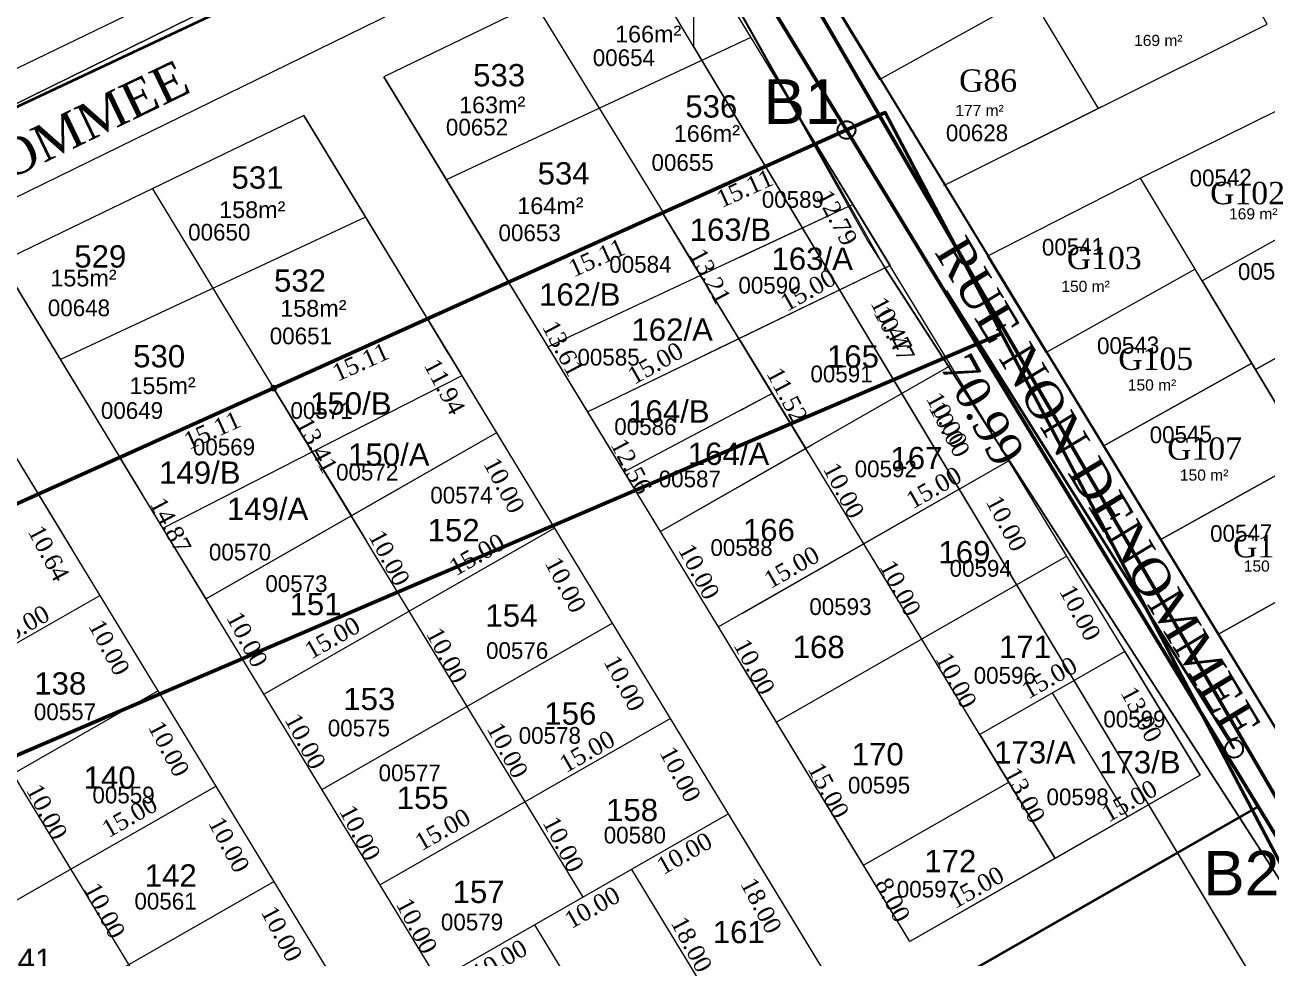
# Model space of a CAD drawing. Header units: metres. Extents: x 245225 to 248406, y 1633796 to 1637634.
# Drawn here: x 245819.6 to 245931, y 1636856.4 to 1636940.1 of the extents above; entities that cross this region are included whole.
import ezdxf
from ezdxf.enums import TextEntityAlignment as Align

# ---------------------------------------------------------------- set-up
doc = ezdxf.new("R2010")
doc.units = ezdxf.units.M
doc.header["$MEASUREMENT"] = 0
doc.linetypes.add('DGN Style 3', pattern=[2.327058, 1.662184, -0.664874])
doc.linetypes.add('DGN Style 6', pattern=[0.997639, 0.000525, -0.209808, 0.367165, -0.209808, 0.000525, -0.209808])
for name, color, linetype in [('A_revoir_niveau_0', 7, 'Continuous'), ('historique_numero_parcelle', 7, 'Continuous'), ('limites_sections', 7, 'Continuous')]:
    doc.layers.add(name, color=color, linetype=linetype)
for name, color, linetype, lineweight in [('LIMITES TITRES FONCIERS', 7, 'Continuous', 0), ('SUP COLLEC1', 90, 'Continuous', 0), ('Toponymie', 7, 'Continuous', 30)]:
    doc.layers.add(name, color=color, linetype=linetype, lineweight=lineweight)
doc.layers.add('LIMITES_PARCELLES', color=7, linetype='Continuous', lineweight=0, true_color=0xffffff)
doc.styles.get("Standard").update_dxf_attribs({"font": 'txt.shx'})
doc.styles.add('Style-FANCY', font='FANCY.shx')

# ---------------------------------------------------------------- blocks, each defined once
blk = doc.blocks.new('*U571')
at = {"layer": 'LIMITES TITRES FONCIERS', "color": 5, "linetype": 'Continuous', "lineweight": 53, "flags": 128}
blk.add_lwpolyline([(-220.886155, -16.798387), (-150.631459, -149.738903), (220.886211, 74.538191), (179.075952, 149.738863), (-2.488738, 67.013773)], dxfattribs=at)

msp = doc.modelspace()

# ---------------------------------------------------------------- linework, layer by layer
at = {"layer": 'A_revoir_niveau_0', "color": 5, "linetype": 'Continuous', "lineweight": 40, "flags": 128}
msp.add_lwpolyline([(245904.959091, 1636911.461804), (245930.174433, 1636870.015722), (245558.774122, 1636657.389392), (245538.087021, 1636715.325371), (245520.969777, 1636762.92637), (245579.818956, 1636789.440258), (245596.181416, 1636760.857858), (245630.890655, 1636780.716536), (245645.799611, 1636754.679451), (245738.660151, 1636806.92273), (245723.770592, 1636833.859662), (245904.959091, 1636911.461804)], close=True, dxfattribs=at)
at = {"layer": 'LIMITES TITRES FONCIERS', "linetype": 'Continuous', "lineweight": 0}
msp.add_line((245579.818956, 1636789.440258), (245893.276018, 1636930.66509), dxfattribs=at)
at = {"layer": 'LIMITES TITRES FONCIERS', "color": 7, "linetype": 'Continuous', "lineweight": 0}
for p, q in [((245873.933356, 1636921.950144, -0.201803), (245890.538046, 1636929.43121, -0.204998)), ((245883.636511, 1636926.321797, -0.20367), (245890.538046, 1636929.43121, -0.204998)), ((245862.995185, 1636917.022068, -0.199699), (245878.704785, 1636924.099861, -0.202721)), ((245840.43599, 1636906.858263, -0.195358), (245855.691458, 1636913.731452, -0.198294)), ((245828.130224, 1636901.314031, -0.192991), (245843.759948, 1636908.355837, -0.195998))]:
    msp.add_line(p, q, dxfattribs=at)
at = {"layer": 'LIMITES TITRES FONCIERS', "color": 5, "linetype": 'DGN Style 3', "lineweight": 13}
msp.add_line((245906.809281, 1636912.254148), (245870.718623, 1636896.796697), dxfattribs=at)
at = {"layer": 'LIMITES TITRES FONCIERS', "color": 7, "linetype": 'DGN Style 3', "lineweight": 13}
for p, q in [((245889.380113, 1636904.789188, -0.141397), (245873.920826, 1636898.168055, -0.139327)), ((245889.380113, 1636904.789188, -0.141397), (245883.783995, 1636902.3924, -0.140648)), ((245870.71871, 1636896.796605, -0.138898), (245868.163021, 1636895.702016, -0.138555))]:
    msp.add_line(p, q, dxfattribs=at)
at = {"layer": 'LIMITES TITRES FONCIERS', "color": 5, "linetype": 'Continuous', "lineweight": 53, "flags": 128}
for points in [[(245938.212544, 1636985.567514), (245881.153937, 1636957.963089), (245894.101326, 1636935.617321), (245956.170997, 1636828.911222), (246026.166551, 1636866.432662), (246050.251043, 1636842.754736), (246059.497768, 1636848.997098), (246082.853897, 1636864.817709), (246150.924158, 1637003.208159), (246235.110742, 1637058.788011), (246341.240412, 1637009.133349), (246284.700277, 1637138.562999), (245938.212544, 1636985.567514)], [(245896.747107, 1636932.228954), (245907.170733, 1636912.409039), (245723.770592, 1636833.859662), (245738.660151, 1636806.92273), (245645.799611, 1636754.679451), (245630.890655, 1636780.716536), (245596.181416, 1636760.857858), (245579.818956, 1636789.440258), (245896.747107, 1636932.228954)]]:
    msp.add_lwpolyline(points, close=True, dxfattribs=at)
msp.add_lwpolyline([(245945.681217, 1636988.865389), (245876.462552, 1636958.301123), (246016.012136, 1636728.925596), (246094.509622, 1636888.514416), (246094.509451, 1636888.514697)], dxfattribs=at)
at = {"layer": 'LIMITES TITRES FONCIERS', "color": 5, "linetype": 'Continuous', "lineweight": 53}
msp.add_3dface([(245896.212425, 1636931.988058), (245903.110465, 1636920.129401), (245896.747107, 1636932.228954)], dxfattribs=at)
at = {"layer": 'limites_parcelles', "color": 7, "linetype": 'Continuous', "lineweight": 0}
for p, q in [((245892.693774, 1636971.868337), (245804.14542, 1636929.05779)), ((245895.205595, 1636968.585828), (245511.81909, 1636788.553504)), ((245924.987356, 1636872.807504, -0.022062), (245890.538046, 1636929.43121, -0.204998)), ((245898.069066, 1636917.052609, -0.165006), (245890.538046, 1636929.43121, -0.204998)), ((245893.394998, 1636924.735285, -0.229371), (245890.538046, 1636929.43121, -0.204998)), ((245911.973784, 1636865.357256, -0.015388), (245876.766616, 1636923.226639, -0.202348)), ((245884.256844, 1636910.915087, -0.162573), (245876.766616, 1636923.226639, -0.202348)), ((245884.615833, 1636910.325023, -0.160667), (245876.766616, 1636923.226639, -0.202348)), ((245879.652576, 1636918.483034, -0.226969), (245876.766616, 1636923.226639, -0.202348)), ((245898.960211, 1636857.907008, -0.008714), (245862.995185, 1636917.022068, -0.199699)), ((245870.59689, 1636904.527285, -0.159331), (245862.995185, 1636917.022068, -0.199699)), ((245865.910153, 1636912.230782, -0.224566), (245862.995185, 1636917.022068, -0.199699)), ((245892.058416, 1636853.955743, -0.005174), (245855.691458, 1636913.731452, -0.198294)), ((245862.807778, 1636902.034486, -0.160504), (245855.691458, 1636913.731452, -0.198294)), ((245858.621811, 1636908.914878, -0.223293), (245855.691458, 1636913.731452, -0.198294)), ((245889.903617, 1636901.633589, -0.132587), (245882.493368, 1636913.81368, -0.171938)), ((245911.973784, 1636865.357256, -0.015388), (245883.726091, 1636911.787477, -0.165391)), ((245884.256844, 1636910.915087, -0.162573), (245883.726091, 1636911.787477, -0.165391)), ((245884.615833, 1636910.325023, -0.160667), (245883.726091, 1636911.787477, -0.165391)), ((245889.903617, 1636901.633589, -0.132587), (245883.726091, 1636911.787477, -0.165391)), ((245869.677265, 1636861.883573, -0.048194), (245841.910841, 1636907.522741, -0.195642)), ((245850.288513, 1636893.752513, -0.151154), (245841.910841, 1636907.522741, -0.195642)), ((245849.956664, 1636894.297968, -0.152916), (245841.910841, 1636907.522741, -0.195642)), ((245844.870221, 1636902.658456, -0.220889), (245841.910841, 1636907.522741, -0.195642)), ((245877.199204, 1636893.67518, -0.124271), (245869.481196, 1636906.36113, -0.165256)), ((245866.013907, 1636839.045307, 0.008183), (245828.130224, 1636901.314031, -0.192991)), ((245836.901605, 1636886.89667, -0.146412), (245828.130224, 1636901.314031, -0.192991)), ((245831.118631, 1636896.402034, -0.218485), (245828.130224, 1636901.314031, -0.192991)), ((245859.112112, 1636835.094042, 0.011723), (245820.826496, 1636898.023414, -0.191586)), ((245823.830288, 1636893.08613, -0.217211), (245820.826496, 1636898.023414, -0.191586)), ((245839.330655, 1636838.748803, -0.017492), (245807.045879, 1636891.814704, -0.188934)), ((245924.987356, 1636872.807504, -0.022062), (245917.361828, 1636885.341447, -0.062556)), ((245898.960211, 1636857.907008, -0.008714), (245883.905662, 1636882.651897, -0.088658)), ((245911.973784, 1636865.357256, -0.015388), (245904.18427, 1636878.160738, -0.056752)), ((245911.973784, 1636865.357256, -0.015388), (245904.370536, 1636877.854575, -0.055763)), ((245898.960211, 1636857.907008, -0.008714), (245891.258002, 1636870.566989, -0.049615)), ((245892.058416, 1636853.955743, -0.005174), (245884.000898, 1636867.199739, -0.047962)), ((245883.376913, 1636848.985598, -0.000722), (245874.018017, 1636864.368646, -0.05042)), ((245874.69541, 1636844.015452, 0.003731), (245865.336514, 1636859.3985, -0.045968))]:
    msp.add_line(p, q, dxfattribs=at)
at = {"layer": 'limites_parcelles', "linetype": 'Continuous', "lineweight": 0}
for p, q in [((245939.986951, 1636863.506273), (245884.251874, 1636955.117155)), ((245899.63015, 1636929.840122), (245893.84764, 1636939.344745)), ((245903.802591, 1636922.981946), (245909.051807, 1636914.353891)), ((245904.436142, 1636921.940587), (245910.404524, 1636912.130451)), ((245909.051807, 1636914.353891), (245914.158671, 1636905.959816)), ((245914.158671, 1636905.959816), (245919.285306, 1636897.533246)), ((245919.285306, 1636897.533246), (245924.431683, 1636889.074226)), ((245924.431683, 1636889.074226), (245929.598475, 1636880.58165)), ((245939.986951, 1636863.506273), (245928.107399, 1636883.032509)), ((245929.598475, 1636880.58165), (245934.785604, 1636872.055647))]:
    msp.add_line(p, q, dxfattribs=at)
at = {"layer": 'limites_parcelles', "color": 4, "linetype": 'Continuous', "lineweight": 0}
for p, q in [((245902.015438, 1636925.691102), (245916.143463, 1636932.752174)), ((245916.143463, 1636932.752174), (245902.07877, 1636925.722755)), ((245911.177797, 1636910.723682), (245905.928581, 1636919.351737))]:
    msp.add_line(p, q, dxfattribs=at)
at = {"layer": 'limites_parcelles', "color": 7, "linetype": 'Continuous', "lineweight": 13}
for p, q in [((245879.18626, 1636919.249509, -0.22299), (245876.766616, 1636923.226639, -0.202348)), ((245864.915178, 1636913.866207, -0.216078), (245862.995185, 1636917.022068, -0.199699)), ((245822.91481, 1636894.590886, -0.209401), (245810.278337, 1636915.361254, -0.101599)), ((245857.566754, 1636910.649059, -0.214292), (245855.691458, 1636913.731452, -0.198294)), ((245843.870333, 1636904.301955, -0.212359), (245841.910841, 1636907.522741, -0.195642)), ((245830.173913, 1636897.954851, -0.210426), (245828.130224, 1636901.314031, -0.192991))]:
    msp.add_line(p, q, dxfattribs=at)
at = {"layer": 'limites_parcelles', "color": 7, "lineweight": 0}
for p, q in [((245897.186551, 1636918.503184, -0.169692), (245870.070089, 1636905.393177, -0.162129)), ((245897.186551, 1636918.503184, -0.169692), (245880.748339, 1636910.555795, -0.165107)), ((245897.186551, 1636918.503184, -0.169692), (245883.724813, 1636911.994832, -0.165938)), ((245886.87034, 1636913.515601, -0.166815), (245870.070089, 1636905.393177, -0.162129)), ((245886.87034, 1636913.515601, -0.166815), (245883.724813, 1636911.994832, -0.165938)), ((245885.478027, 1636912.842459, -0.166427), (245870.070089, 1636905.393177, -0.162129)), ((245885.478027, 1636912.842459, -0.166427), (245883.724813, 1636911.994832, -0.165938))]:
    msp.add_line(p, q, dxfattribs=at)
at = {"layer": 'limites_parcelles', "color": 1, "linetype": 'Continuous', "lineweight": 40, "flags": 128}
msp.add_lwpolyline([(246242.36, 1637357.731), (246325.071, 1637170.444), (245511.13, 1636788.23), (245429.275, 1637028.013), (246242.360078, 1637357.730823)], close=True, dxfattribs=at)
at = {"layer": 'limites_parcelles', "color": 7, "linetype": 'Continuous', "lineweight": 30, "flags": 128}
msp.add_lwpolyline([(245883.535239, 1636956.295079), (246036.629438, 1637028.999333), (246043.938381, 1637032.251926), (246161.205481, 1637084.042071), (246176.661065, 1637048.487577), (246059.843226, 1636996.507822), (246101.538014, 1636902.80413), (246095.569169, 1636896.539839), (246074.958397, 1636878.816747), (246050.084, 1636846.994), (246024.29806, 1636876.145689), (245954.590311, 1636837.300513), (245939.986951, 1636863.506273), (245883.535239, 1636956.295079)], close=True, dxfattribs=at)
at = {"layer": 'limites_parcelles', "color": 4, "linetype": 'Continuous', "lineweight": 0, "flags": 128}
for points in [[(245909.757072, 1636942.732158), (245905.942166, 1636949.087961), (245904.777969, 1636951.027565), (245891.20324, 1636943.462944), (245893.580407, 1636939.555633), (245896.232928, 1636935.195725), (245909.757072, 1636942.732158)], [(245929.604537, 1636909.75221), (245925.161062, 1636917.155237), (245924.549033, 1636918.174905), (245911.177797, 1636910.723682), (245916.284662, 1636902.329607), (245929.604537, 1636909.75221)], [(245934.679613, 1636901.296908), (245929.940459, 1636909.19255), (245929.604537, 1636909.75221), (245916.284662, 1636902.329607), (245921.411297, 1636893.903037), (245934.679613, 1636901.296908)], [(245939.774233, 1636892.809045), (245934.811023, 1636901.077973), (245934.679613, 1636901.296908), (245921.411297, 1636893.903037), (245926.557674, 1636885.444017), (245939.774233, 1636892.809045)], [(245944.889062, 1636884.287514), (245944.846145, 1636884.359016), (245939.777528, 1636892.803557), (245939.774233, 1636892.809045), (245926.557674, 1636885.444017), (245931.724465, 1636876.951441), (245944.889062, 1636884.287514)]]:
    msp.add_lwpolyline(points, close=True, dxfattribs=at)
for points in [[(245934.587988, 1636933.744136), (245919.649269, 1636926.338128), (245905.928581, 1636919.351737)], [(245934.613065, 1636933.699136), (245962.912967, 1636882.914902), (245950.024024, 1636875.73244), (245919.649269, 1636926.338128)]]:
    msp.add_lwpolyline(points, dxfattribs=at)
at = {"layer": 'limites_parcelles', "color": 4, "linetype": 'Continuous', "lineweight": 0}
for points in [[(245910.921593, 1636940.792015), (245915.838719, 1636932.599865), (245930.979051, 1636940.16688), (245925.960551, 1636949.172589)], [(245910.921593, 1636940.792015), (245915.838719, 1636932.599865), (245930.979051, 1636940.16688), (245925.960551, 1636949.172589)], [(245910.921593, 1636940.792015), (245915.838719, 1636932.599865), (245930.979051, 1636940.16688), (245925.960551, 1636949.172589)], [(245910.921593, 1636940.792015), (245915.838719, 1636932.599865), (245930.979051, 1636940.16688), (245925.960551, 1636949.172589)], [(245943.926406, 1636916.986326), (245939.408069, 1636925.094491), (245925.161062, 1636917.155237), (245929.940459, 1636909.19255)], [(245943.926406, 1636916.986326), (245939.408069, 1636925.094491), (245925.161062, 1636917.155237), (245929.940459, 1636909.19255)], [(245948.530931, 1636908.723496), (245943.926406, 1636916.986326), (245929.940459, 1636909.19255), (245934.811023, 1636901.077973)], [(245948.530931, 1636908.723496), (245943.926406, 1636916.986326), (245929.940459, 1636909.19255), (245934.811023, 1636901.077973)]]:
    msp.add_3dface(points, dxfattribs=at)
at = {"layer": 'limites_sections', "lineweight": 13, "flags": 128}
msp.add_lwpolyline([(246030.023, 1636685.769), (245957.845, 1636823.563), (245896.711, 1636918.316), (245873.298, 1636959.841), (245897.722, 1636971.857), (245806.576, 1637211.153), (245953.867, 1637267.134), (246051.979, 1637305.254), (246249.188409, 1637387.839947), (246328.763496, 1637172.004743), (246354.383, 1637183.669), (246454.308, 1636960.02), (246454.308, 1636960.02), (246507.829, 1636952.358), (246491.152, 1636841.051), (246406.082, 1636907.201), (246329.51, 1636911.002), (246256.395, 1636887.255), (246213.901, 1636838.511), (246204.527, 1636787.268), (246222.025, 1636721.652), (246223.275, 1636626.665)], dxfattribs=at)
for points in [[(245897.722, 1636971.857), (245799.571, 1636923.569), (245677.175, 1636862.609), (245560.123, 1636802.218), (245496.981, 1636773.187), (245385.738, 1637053.755), (245806.576, 1637211.153), (245897.722, 1636971.857)], [(245719.42, 1636353.986), (245698.595, 1636337.993), (245511.761, 1636735.908), (245496.981, 1636773.187), (245560.123, 1636802.218), (245677.175, 1636862.609), (245799.571, 1636923.569), (245873.298, 1636959.841), (245895.178, 1636920.691), (245957.845, 1636823.563), (246030.023, 1636685.769), (246046.154, 1636659.835), (246025.889, 1636623.421), (245978.663, 1636538.563), (245960.384, 1636515.714), (245916.796, 1636464.041), (245868.99, 1636432.405), (245787.087, 1636391.629), (245738.227, 1636368.429), (245719.42, 1636353.986)], [(246020.112622, 1636704.688762), (246019.913522, 1636704.34218), (245870.316301, 1636953.568118), (245875.510895, 1636955.881456), (245895.178, 1636920.691), (245957.845, 1636823.563), (246020.112622, 1636704.688762)], [(245979.036407, 1636772.442624), (245879.571502, 1636938.14914), (245879.547234, 1636948.659213), (245895.178, 1636920.691), (245957.845, 1636823.563), (245984.615662, 1636772.455507), (245979.036407, 1636772.442624)]]:
    msp.add_lwpolyline(points, close=True, dxfattribs=at)
at = {"layer": 'SUP COLLEC1', "color": 7, "linetype": 'Continuous', "lineweight": 0}
for p, q in [((245883.535221, 1636956.294988), (245516.13889, 1636776.45554)), ((245893.276, 1636930.665), (245930.174, 1636870.01)), ((245890.538046, 1636929.43121, -0.204998), (245897.186551, 1636918.503184, -0.169692)), ((245890.538046, 1636929.43121, -0.204998), (245893.394998, 1636924.735285, -0.229371)), ((245876.766616, 1636923.226639, -0.202348), (245883.62832, 1636911.948181, -0.165911)), ((245876.766616, 1636923.226639, -0.202348), (245879.652576, 1636918.483034, -0.226969)), ((245893.849882, 1636923.987605, -0.187411), (245880.181996, 1636917.612841, -0.184212)), ((245893.849882, 1636923.987605, -0.187411), (245883.680131, 1636919.244388, -0.185031)), ((245897.186551, 1636918.503184, -0.169692), (245883.62832, 1636911.948181, -0.165911)), ((245897.186551, 1636918.503184, -0.169692), (245883.724813, 1636911.994832, -0.165938)), ((245880.181996, 1636917.612841, -0.184212), (245866.519331, 1636911.229494, -0.180985)), ((245870.070089, 1636905.393177, -0.162129), (245862.995185, 1636917.022068, -0.199699)), ((245865.910153, 1636912.230782, -0.224566), (245862.995185, 1636917.022068, -0.199699)), ((245855.691458, 1636913.731452, -0.198294), (245861.901972, 1636903.523342, -0.165314)), ((245855.691458, 1636913.731452, -0.198294), (245858.621811, 1636908.914878, -0.223293)), ((245883.62832, 1636911.948181, -0.165911), (245870.070089, 1636905.393177, -0.162129)), ((245883.62832, 1636911.948181, -0.165911), (245889.61642, 1636902.105648, -0.134112)), ((245883.726091, 1636911.787477, -0.165391), (245889.61642, 1636902.105648, -0.134112)), ((245902.629993, 1636909.555896, -0.140786), (245876.602848, 1636894.655401, -0.127438)), ((245902.629993, 1636909.555896, -0.140786), (245883.806264, 1636898.779344, -0.131132)), ((245858.797939, 1636908.625386, -0.181797), (245845.396129, 1636901.794036, -0.177134)), ((245841.910841, 1636907.522741, -0.195642), (245848.879718, 1636896.068124, -0.158635)), ((245841.910841, 1636907.522741, -0.195642), (245844.870221, 1636902.658456, -0.220889)), ((245886.621574, 1636907.028224, -0.150016), (245873.337633, 1636900.022375, -0.144777)), ((245886.621574, 1636907.028224, -0.150016), (245883.764709, 1636905.521535, -0.148889)), ((245876.602848, 1636894.655401, -0.127438), (245870.070089, 1636905.393177, -0.162129)), ((245861.901972, 1636903.523342, -0.165314), (245835.857464, 1636888.612906, -0.151957)), ((245861.901972, 1636903.523342, -0.165314), (245846.951743, 1636894.964362, -0.157647)), ((245861.901972, 1636903.523342, -0.165314), (245848.879718, 1636896.068124, -0.158635)), ((245845.396129, 1636901.794036, -0.177134), (245831.994319, 1636894.962687, -0.172471)), ((245890.214675, 1636902.448148, -0.134419), (245876.602848, 1636894.655401, -0.127438)), ((245889.61642, 1636902.105648, -0.134112), (245876.602848, 1636894.655401, -0.127438)), ((245890.214675, 1636902.448148, -0.134419), (245883.806264, 1636898.779344, -0.131132)), ((245889.61642, 1636902.105648, -0.134112), (245883.806264, 1636898.779344, -0.131132)), ((245835.857464, 1636888.612906, -0.151957), (245828.130224, 1636901.314031, -0.192991)), ((245831.118631, 1636896.402034, -0.218485), (245828.130224, 1636901.314031, -0.192991)), ((245907.82938, 1636901.009758, -0.113176), (245881.802234, 1636886.109263, -0.099828)), ((245907.82938, 1636901.009758, -0.113176), (245883.877032, 1636887.297081, -0.100892)), ((245852.374785, 1636898.069044, -0.160428), (245835.857464, 1636888.612906, -0.151957)), ((245848.879718, 1636896.068124, -0.158635), (245835.857464, 1636888.612906, -0.151957)), ((245867.101359, 1636894.977204, -0.137704), (245841.05685, 1636880.066769, -0.124347)), ((245913.028767, 1636892.46362, -0.085565), (245887.001621, 1636877.563125, -0.072217)), ((245826.355975, 1636888.93471, -0.162222), (245800.311467, 1636874.024274, -0.148866)), ((245872.300746, 1636886.431066, -0.110093), (245846.256237, 1636871.520631, -0.096736)), ((245918.228154, 1636883.917483, -0.057955), (245905.214581, 1636876.467235, -0.051281)), ((245918.228154, 1636883.917483, -0.057955), (245924.987356, 1636872.807504, -0.022062)), ((245831.555362, 1636880.388572, -0.134612), (245805.510853, 1636865.478136, -0.121255)), ((245911.717026, 1636880.189874, -0.054616), (245918.476229, 1636869.079895, -0.018722)), ((245877.500133, 1636877.884929, -0.082483), (245851.455624, 1636862.974493, -0.069126)), ((245905.214581, 1636876.467235, -0.051281), (245911.973784, 1636865.357256, -0.015388)), ((245924.987356, 1636872.807504, -0.022062), (245898.960211, 1636857.907008, -0.008714)), ((245924.987356, 1636872.807504, -0.022062), (245909.78149, 1636864.102172, -0.014263)), ((245924.987356, 1636872.807504, -0.022062), (245911.973784, 1636865.357256, -0.015388)), ((245836.754749, 1636871.842434, -0.107002), (245810.71024, 1636856.931999, -0.093645)), ((245894.800701, 1636864.743918, -0.030802), (245907.814274, 1636872.194166, -0.037476)), ((245930.174, 1636870.01), (245558.774, 1636657.389)), ((245882.69952, 1636869.338791, -0.054873), (245856.655011, 1636854.428355, -0.041516)), ((245898.960211, 1636857.907008, -0.008714), (245892.201008, 1636869.016987, -0.044607)), ((245912.965368, 1636865.924936, -0.015896), (245898.960211, 1636857.907008, -0.008714)), ((245911.973784, 1636865.357256, -0.015388), (245898.960211, 1636857.907008, -0.008714)), ((245841.954136, 1636863.296297, -0.079391), (245815.909627, 1636848.385861, -0.066035))]:
    msp.add_line(p, q, dxfattribs=at)
at = {"layer": 'SUP COLLEC1', "color": 7, "linetype": 'Continuous', "lineweight": 13}
for p, q in [((245865.352437, 1636941.98794, -0.104974), (245876.830917, 1636923.255609, -0.202361)), ((245857.394695, 1636926.227503, -0.151921), (245884.724358, 1636938.987076, -0.155401)), ((245883.567138, 1636938.446797, -0.155254), (245884.724358, 1636938.987076, -0.155401)), ((245864.915178, 1636913.866207, -0.216078), (245851.794205, 1636935.432939, -0.104143)), ((245844.603548, 1636931.95647, -0.103702), (245857.566754, 1636910.649059, -0.214292)), ((245831.036271, 1636925.397096, -0.102871), (245841.910841, 1636907.522741, -0.195642)), ((245876.766616, 1636923.226639, -0.202348), (245879.18626, 1636919.249509, -0.22299)), ((245850.147503, 1636922.843961, -0.150998), (245822.799609, 1636910.075876, -0.147515)), ((245830.173913, 1636897.954851, -0.210426), (245817.468994, 1636918.837722, -0.10204)), ((245817.468994, 1636918.837722, -0.10204), (245828.130224, 1636901.314031, -0.192991)), ((245841.910841, 1636907.522741, -0.195642), (245843.870333, 1636904.301955, -0.212359)), ((245793.265262, 1636885.605994, -0.186283), (245820.826496, 1636898.023414, -0.191586))]:
    msp.add_line(p, q, dxfattribs=at)
at = {"layer": 'SUP COLLEC1', "color": 1, "linetype": 'Continuous', "lineweight": 40}
for p, q in [((245904.959073, 1636911.461713), (245893.276, 1636930.665)), ((245922.893195, 1636883.345224, -26.110332), (245902.204198, 1636916.247106, -25.579111)), ((245928.026455, 1636875.181761, -26.242137), (245922.893195, 1636883.345224, -26.110332))]:
    msp.add_line(p, q, dxfattribs=at)
at = {"layer": 'SUP COLLEC1', "color": 7, "linetype": 'Continuous', "lineweight": 40}
for p, q in [((245876.766616, 1636923.226639, -0.202348), (245890.538046, 1636929.43121, -0.204998)), ((245883.636511, 1636926.321797, -0.20367), (245890.538046, 1636929.43121, -0.204998)), ((245862.995185, 1636917.022068, -0.199699), (245876.766616, 1636923.226639, -0.202348)), ((245841.910841, 1636907.522741, -0.195642), (245855.691458, 1636913.731452, -0.198294)), ((245828.130224, 1636901.314031, -0.192991), (245841.910841, 1636907.522741, -0.195642))]:
    msp.add_line(p, q, dxfattribs=at)
at = {"layer": 'SUP COLLEC1', "color": 1, "linetype": 'Continuous', "lineweight": 30}
msp.add_line((245930.174415, 1636870.015632), (245558.774104, 1636657.389302), dxfattribs=at)
at = {"layer": 'SUP COLLEC1', "color": 7, "linetype": 'Continuous', "lineweight": 13, "extrusion": (0.0019863025958916, -0.0039816898722815, 0.9999901003248775), "elevation": -6029.53732, "flags": 128}
msp.add_lwpolyline([(245851.309412, 1636924.401023), (245862.51056, 1636905.990006), (245890.053377, 1636918.399247), (245878.425826, 1636937.511129), (245851.309412, 1636924.401023), (245851.309412, 1636924.401023)], close=True, dxfattribs=at)
at = {"layer": 'SUP COLLEC1', "color": 7, "linetype": 'Continuous', "lineweight": 30}
msp.add_circle((245893.276, 1636930.665), 0.8, dxfattribs=at)
at = {"layer": 'SUP COLLEC1', "linetype": 'Continuous', "lineweight": 0}
msp.add_circle((245893.276018, 1636930.66509), 0.8, dxfattribs=at)
at = {"layer": 'SUP COLLEC1', "color": 3, "linetype": 'Continuous', "lineweight": 13}
msp.add_circle((245893.276018, 1636930.66509), 0.8, dxfattribs=at)
at = {"layer": 'SUP COLLEC1', "color": 7, "linetype": 'Continuous', "lineweight": 0, "extrusion": (-0.0009914206206707, 0.0026275539019331, 0.9999960565150471)}
msp.add_circle((245841.789825, 1636902.513032, 4057.134367), 0.2500000000000026, dxfattribs=at)
at = {"layer": 'SUP COLLEC1', "color": 7, "linetype": 'Continuous', "lineweight": 0, "extrusion": (0.0019863025960168, -0.0039816898709172, 0.9999901003248828)}
msp.add_circle((245841.426249, 1636896.490604, -6029.537318), 0.2500000000000002, dxfattribs=at)
at = {"layer": 'SUP COLLEC1', "color": 7, "linetype": 'Continuous', "lineweight": 13, "extrusion": (0.0019863025960168, -0.0039816898709172, 0.9999901003248828)}
msp.add_circle((245841.426249, 1636896.490604, -6029.537318), 0.2500000000000002, dxfattribs=at)
at = {"layer": 'SUP COLLEC1', "color": 7, "linetype": 'Continuous', "lineweight": 30, "extrusion": (0.066340678993915, 0.0256108565425995, 0.9974682944022735)}
msp.add_circle((1438464.994545, -816866.535818, 58210.632018), 0.8000000000000002, dxfattribs=at)
at = {"layer": 'SUP COLLEC1', "color": 7, "linetype": 'Continuous', "lineweight": 13}
for points in [[(245817.468994, 1636918.837722, -0.10204), (245828.130224, 1636901.314031, -0.192991), (245855.691458, 1636913.731452, -0.198294), (245844.603548, 1636931.95647, -0.103702)], [(245783.143782, 1636902.242505, -0.099936), (245793.265262, 1636885.605994, -0.186283), (245820.826496, 1636898.023414, -0.191586), (245810.278337, 1636915.361254, -0.101599)]]:
    msp.add_3dface(points, dxfattribs=at)
at = {"layer": 'SUP COLLEC1', "linetype": 'Continuous', "lineweight": 40}
msp.add_3dface([(245893.276, 1636930.665), (245930.174, 1636870.01), (245558.774, 1636657.389), (245520.97, 1636762.926)], dxfattribs=at)

# ---------------------------------------------------------------- block references
at = {"layer": 'LIMITES TITRES FONCIERS', "color": 5, "linetype": 'Continuous', "lineweight": 53, "rotation": 358.6901}
msp.add_blockref('*U571', (245724.72674, 1636766.806508), dxfattribs=at)
msp.add_blockref('*U571', (245724.72674, 1636766.806508), dxfattribs=at)

# ---------------------------------------------------------------- texts
at = {"layer": 'historique_numero_parcelle', "color": 3, "extrusion": (-0.0009914206206704, 0.0026275539019333, 0.9999960565150471), "style": 'Style-FANCY'}
for s, p in [('00654', (245873.178889, 1636932.175828, 4043.975579)), ('00652', (245860.012555, 1636925.945197, 4045.00551)), ('00655', (245878.444737, 1636922.775008, 4043.834394)), ('00650', (245836.893017, 1636916.547426, 4035.9426)), ('00653', (245864.728902, 1636916.468283, 4044.905582)), ('00648', (245824.302933, 1636909.785269, 4027.327425)), ('00651', (245844.219956, 1636907.218065, 4046.512795)), ('00649', (245829.080149, 1636900.528728, 4047.686509))]:
    msp.add_text(s, height=1.499994, rotation=7.5e-05, dxfattribs=at).set_placement(p, align=Align.MIDDLE_CENTER)
at = {"layer": 'historique_numero_parcelle', "color": 3, "extrusion": (-0.0009914206206706, 0.002627553901933, 0.9999960565150471), "style": 'Style-FANCY'}
for s, p in [('00589', (245888.344816, 1636919.430045, 4057.134367)), ('00589', (245888.344816, 1636919.430045, 4057.134367)), ('00584', (245874.671906, 1636913.60845, 4057.134367)), ('00590', (245886.250852, 1636911.733742, 4057.134367)), ('00585', (245871.818175, 1636905.286753, 4057.134367)), ('00591', (245892.70938, 1636903.779614, 4057.134367)), ('00591', (245892.70938, 1636903.779614, 4057.134367)), ('00571', (245846.085476, 1636900.507453, 4057.134367)), ('00586', (245875.120729, 1636899.057911, 4057.134367)), ('00569', (245837.335774, 1636897.230704, 4057.134367)), ('00572', (245850.176668, 1636894.973778, 4057.134367)), ('00592', (245896.67337, 1636895.270367, 4057.134367)), ('00592', (245896.67337, 1636895.270367, 4057.134367)), ('00587', (245879.10704, 1636894.367638, 4057.134367)), ('00574', (245858.625067, 1636892.914418, 4057.134367)), ('00588', (245883.740428, 1636888.213722, 4057.134367)), ('00570', (245838.775046, 1636887.810234, 4057.134367)), ('00594', (245905.186709, 1636886.349587, 4057.134367)), ('00594', (245905.186709, 1636886.349587, 4057.134367)), ('00573', (245843.833259, 1636884.980899, 4057.134367)), ('00593', (245892.60738, 1636882.91773, 4057.134367)), ('00593', (245892.60738, 1636882.91773, 4057.134367)), ('00576', (245863.622434, 1636878.980703, 4057.134367)), ('00596', (245907.347189, 1636876.755761, 4057.134367)), ('00596', (245907.347189, 1636876.755761, 4057.134367)), ('00557', (245823.079225, 1636873.485626, 4057.134367)), ('00599', (245918.96864, 1636872.838239, 4057.134367)), ('00599', (245918.96864, 1636872.838239, 4057.134367)), ('00575', (245849.433851, 1636872.036006, 4057.134367)), ('00578', (245866.551094, 1636871.373027, 4057.134367)), ('00577', (245853.988796, 1636868.0102, 4057.134367)), ('00559', (245828.332137, 1636866.026385, 4057.134367)), ('00595', (245896.071758, 1636866.907479, 4057.134367)), ('00595', (245896.071758, 1636866.907479, 4057.134367)), ('00598', (245913.876153, 1636865.857246, 4057.134367)), ('00598', (245913.876153, 1636865.857246, 4057.134367)), ('00580', (245874.175948, 1636862.433262, 4057.134367)), ('00597', (245900.452973, 1636857.580341, 4057.134367)), ('00597', (245900.452973, 1636857.580341, 4057.134367)), ('00561', (245832.098028, 1636856.510115, 4057.134367)), ('00579', (245859.576349, 1636854.638609, 4057.134367))]:
    msp.add_text(s, height=1.499994, rotation=7.5e-05, dxfattribs=at).set_placement(p, align=Align.MIDDLE_CENTER)
at = {"layer": 'limites_parcelles', "color": 7, "linetype": 'Continuous', "lineweight": 0, "char_height": 1, "attachment_point": 5, "line_spacing_factor": 0.6}
for s, insert in [('\\fArial|b0|i0|c00|p39;169 m²', (245921.232156, 1636938.68849)), ('\\fArial|b0|i0|c00|p39;177 m²', (245905.203454, 1636932.416873)), ('\\fArial|b0|i0|c00|p39;169 m²', (245929.7457, 1636923.13916)), ('\\fArial|b0|i0|c00|p39;150 m²', (245914.710193, 1636916.6409)), ('\\fArial|b0|i0|c00|p39;150 m²', (245920.672133, 1636907.795921)), ('\\fArial|b0|i0|c00|p39;150 m²', (245925.340851, 1636899.717846)), ('\\fArial|b0|i0|c00|p39;150 m²', (245931.070139, 1636891.562576))]:
    msp.add_mtext(s, dxfattribs=dict(at, insert=insert))
at = {"layer": 'limites_parcelles', "color": 4, "linetype": 'Continuous', "lineweight": 0, "char_height": 1, "attachment_point": 5, "line_spacing_factor": 0.6}
for s, insert in [('\\fArial|b0|i0|c00|p39;169 m²', (245921.232156, 1636938.68849)), ('\\fArial|b0|i0|c00|p39;177 m²', (245905.203454, 1636932.416873)), ('\\fArial|b0|i0|c00|p39;169 m²', (245929.7457, 1636923.13916)), ('\\fArial|b0|i0|c00|p39;150 m²', (245914.710193, 1636916.6409)), ('\\fArial|b0|i0|c00|p39;150 m²', (245920.672133, 1636907.795921)), ('\\fArial|b0|i0|c00|p39;150 m²', (245925.340851, 1636899.717846)), ('\\fArial|b0|i0|c00|p39;150 m²', (245931.070139, 1636891.562576))]:
    msp.add_mtext(s, dxfattribs=dict(at, insert=insert))
at = {"layer": 'limites_parcelles', "color": 7, "linetype": 'DGN Style 6', "lineweight": 0, "char_height": 3.2768, "attachment_point": 8}
for insert, rotation in [((245811.392702, 1636922.869882), 25.713603760168066), ((245914.418108, 1636897.594016), 301.11355625853844)]:
    msp.add_mtext('\\fTimes New Roman|b0|i0|c00|p23;RUE NON DENOMMEE', dxfattribs=dict(at, insert=insert, rotation=rotation))
at = {"layer": 'limites_parcelles', "color": 7, "lineweight": 0, "extrusion": (0.0019863025960168, -0.0039816898709173, 0.9999901003248828), "char_height": 1.55, "attachment_point": 2, "text_direction": (0.9116019680228268, 0.41107398558034697, -0.0001739999938964283), "line_spacing_factor": 0.871874}
for insert in [(245883.822517, 1636926.143411, -0.20475), (245870.557579, 1636919.923169, -0.203169), (245849.385363, 1636910.576761, -0.198329), (245836.070566, 1636904.462145, -0.196228)]:
    msp.add_mtext('\\fSylfaen|b0|i0|c00|p23;15.11', dxfattribs=dict(at, insert=insert))
at = {"layer": 'limites_parcelles', "color": 7, "lineweight": 0, "extrusion": (-0.0009914206206709, 0.0026275539019326, 0.9999960565150471), "char_height": 1.55, "attachment_point": 2, "text_direction": (0.911601967703766, 0.41107398543647106, -0.0001759999937646723), "line_spacing_factor": 0.864913}
for insert in [(245883.822518, 1636926.14341, -0.203017), (245870.55758, 1636919.923167, -0.199824), (245849.385364, 1636910.57676, -0.196256), (245836.070568, 1636904.462143, -0.193391)]:
    msp.add_mtext('\\fSylfaen|b0|i0|c00|p23;15.11', dxfattribs=dict(at, insert=insert))
at = {"layer": 'limites_parcelles', "color": 7, "lineweight": 0, "extrusion": (-0.0009914206206706, 0.002627553901933, 0.9999960565150471), "char_height": 1.55, "attachment_point": 8, "text_direction": (0.46750184433500186, -0.8839877056568948, 0.0027859990723404717), "line_spacing_factor": 0.864913}
for s, insert in [('\\fSylfaen|b0|i0|c00|p23;12.79', (245891.712572, 1636922.431885, -0.185442)), ('\\fSylfaen|b0|i0|c00|p23;12.79', (245891.712572, 1636922.431885, -0.185442)), ('\\fSylfaen|b0|i0|c00|p23;13.21', (245880.360748, 1636917.182414, -0.182903)), ('\\fSylfaen|b0|i0|c00|p23;13.61', (245867.143847, 1636910.702148, -0.17898)), ('\\fSylfaen|b0|i0|c00|p23;11.94', (245856.53397, 1636907.282488, -0.180513)), ('\\fSylfaen|b0|i0|c00|p23;11.52', (245887.258074, 1636906.51812, -0.148044)), ('\\fSylfaen|b0|i0|c00|p23;11.52', (245887.258074, 1636906.51812, -0.148044)), ('\\fSylfaen|b0|i0|c00|p23;13.41', (245845.101702, 1636902.021878, -0.178025)), ('\\fSylfaen|b0|i0|c00|p23;12.56', (245873.277297, 1636900.150408, -0.145173)), ('\\fSylfaen|b0|i0|c00|p23;10.00', (245861.875694, 1636898.440218, -0.151984)), ('\\fSylfaen|b0|i0|c00|p23;10.00', (245892.320465, 1636897.98064, -0.120592)), ('\\fSylfaen|b0|i0|c00|p23;10.00', (245892.320465, 1636897.98064, -0.120592)), ('\\fSylfaen|b0|i0|c00|p23;14.87', (245831.965244, 1636894.851494, -0.172208)), ('\\fSylfaen|b0|i0|c00|p23;10.64', (245821.030034, 1636892.353726, -0.176486)), ('\\fSylfaen|b0|i0|c00|p23;10.00', (245851.576487, 1636891.927823, -0.145083)), ('\\fSylfaen|b0|i0|c00|p23;10.00', (245879.337592, 1636890.707844, -0.114354)), ('\\fSylfaen|b0|i0|c00|p23;10.00', (245867.384791, 1636889.518229, -0.123079)), ('\\fSylfaen|b0|i0|c00|p23;10.00', (245897.397476, 1636889.220868, -0.092542)), ('\\fSylfaen|b0|i0|c00|p23;10.00', (245897.397476, 1636889.220868, -0.092542)), ('\\fSylfaen|b0|i0|c00|p23;10.00', (245913.510073, 1636887.009702, -0.070758)), ('\\fSylfaen|b0|i0|c00|p23;10.00', (245913.510073, 1636887.009702, -0.070758)), ('\\fSylfaen|b0|i0|c00|p23;10.00', (245838.829912, 1636884.627992, -0.138539)), ('\\fSylfaen|b0|i0|c00|p23;10.00', (245826.459733, 1636883.906443, -0.148908)), ('\\fSylfaen|b0|i0|c00|p23;10.00', (245856.744641, 1636883.191709, -0.117004)), ('\\fSylfaen|b0|i0|c00|p23;10.00', (245884.306581, 1636882.174502, -0.087006)), ('\\fSylfaen|b0|i0|c00|p23;10.00', (245872.654216, 1636880.694247, -0.094669)), ('\\fSylfaen|b0|i0|c00|p23;10.00', (245902.410831, 1636880.961269, -0.065869)), ('\\fSylfaen|b0|i0|c00|p23;10.00', (245902.410831, 1636880.961269, -0.065869)), ('\\fSylfaen|b0|i0|c00|p23;13.00', (245919.012276, 1636877.901627, -0.041371)), ('\\fSylfaen|b0|i0|c00|p23;13.00', (245919.012276, 1636877.901627, -0.041371)), ('\\fSylfaen|b0|i0|c00|p23;10.00', (245831.806798, 1636874.822236, -0.119737)), ('\\fSylfaen|b0|i0|c00|p23;10.00', (245844.041949, 1636875.490195, -0.109362)), ('\\fSylfaen|b0|i0|c00|p23;10.00', (245862.176099, 1636874.692163, -0.089286)), ('\\fSylfaen|b0|i0|c00|p23;10.00', (245877.663713, 1636872.529275, -0.068248)), ('\\fSylfaen|b0|i0|c00|p23;15.00', (245890.95555, 1636871.088021, -0.051284)), ('\\fSylfaen|b0|i0|c00|p23;15.00', (245890.95555, 1636871.088021, -0.051284)), ('\\fSylfaen|b0|i0|c00|p23;13.00', (245908.545283, 1636870.661775, -0.032725)), ('\\fSylfaen|b0|i0|c00|p23;13.00', (245908.545283, 1636870.661775, -0.032725)), ('\\fSylfaen|b0|i0|c00|p23;10.00', (245820.875858, 1636869.169693, -0.115722)), ('\\fSylfaen|b0|i0|c00|p23;10.00', (245848.943425, 1636867.284185, -0.082941)), ('\\fSylfaen|b0|i0|c00|p23;10.00', (245837.200158, 1636866.21889, -0.091784)), ('\\fSylfaen|b0|i0|c00|p23;10.00', (245867.185596, 1636866.256828, -0.062155)), ('\\fSylfaen|b0|i0|c00|p23;10.00', (245826.062468, 1636860.317182, -0.087319)), ('\\fSylfaen|b0|i0|c00|p23;18.00', (245884.924789, 1636860.756777, -0.030117)), ('\\fSylfaen|b0|i0|c00|p23;18.00', (245884.924789, 1636860.756777, -0.030117)), ('\\fSylfaen|b0|i0|c00|p23;8.00', (245896.707169, 1636861.253489, -0.01974)), ('\\fSylfaen|b0|i0|c00|p23;8.00', (245896.707169, 1636861.253489, -0.01974)), ('\\fSylfaen|b0|i0|c00|p23;10.00', (245854.035868, 1636858.945409, -0.055981)), ('\\fSylfaen|b0|i0|c00|p23;10.00', (245841.926099, 1636858.233516, -0.066117)), ('\\fSylfaen|b0|i0|c00|p23;18.00', (245878.678437, 1636857.279331, -0.027172))]:
    msp.add_mtext(s, dxfattribs=dict(at, insert=insert))
at = {"layer": 'limites_parcelles', "color": 7, "lineweight": 0, "extrusion": (-0.0009914206206707, 0.002627553901933, 0.9999960565150471), "char_height": 1.55, "attachment_point": 2, "text_direction": (0.8688707311353793, 0.4950388468144604, -0.00043899986415524457), "line_spacing_factor": 0.864913}
for s, insert in [('\\fSylfaen|b0|i0|c00|p23;15.00', (245889.436833, 1636916.991664, -0.173404)), ('\\fSylfaen|b0|i0|c00|p23;15.00', (245889.436833, 1636916.991664, -0.173404)), ('\\fSylfaen|b0|i0|c00|p23;15.00', (245875.744973, 1636910.442755, -0.169771)), ('\\fSylfaen|b0|i0|c00|p23;15.00', (245900.71486, 1636899.280154, -0.115685)), ('\\fSylfaen|b0|i0|c00|p23;15.00', (245900.71486, 1636899.280154, -0.115685)), ('\\fSylfaen|b0|i0|c00|p23;15.00', (245859.747183, 1636893.27444, -0.140521)), ('\\fSylfaen|b0|i0|c00|p23;15.00', (245887.968284, 1636892.142541, -0.109567)), ('\\fSylfaen|b0|i0|c00|p23;15.00', (245887.968284, 1636892.142541, -0.109567)), ('\\fSylfaen|b0|i0|c00|p23;15.00', (245818.930869, 1636886.855426, -0.16412)), ('\\fSylfaen|b0|i0|c00|p23;15.00', (245846.784564, 1636885.81239, -0.133765)), ('\\fSylfaen|b0|i0|c00|p23;15.00', (245911.074798, 1636882.237127, -0.060632)), ('\\fSylfaen|b0|i0|c00|p23;15.00', (245911.074798, 1636882.237127, -0.060632)), ('\\fSylfaen|b0|i0|c00|p23;15.00', (245869.624398, 1636875.626474, -0.084357)), ('\\fSylfaen|b0|i0|c00|p23;15.00', (245918.254272, 1636871.191437, -0.024491)), ('\\fSylfaen|b0|i0|c00|p23;15.00', (245918.254272, 1636871.191437, -0.024491)), ('\\fSylfaen|b0|i0|c00|p23;15.00', (245828.603133, 1636869.798397, -0.109713)), ('\\fSylfaen|b0|i0|c00|p23;15.00', (245856.675282, 1636868.624042, -0.078796)), ('\\fSylfaen|b0|i0|c00|p23;10.00', (245878.349177, 1636866.486966, -0.051692)), ('\\fSylfaen|b0|i0|c00|p23;15.00', (245904.515658, 1636863.439483, -0.017743)), ('\\fSylfaen|b0|i0|c00|p23;15.00', (245904.515658, 1636863.439483, -0.017743)), ('\\fSylfaen|b0|i0|c00|p23;10.00', (245870.08637, 1636861.633897, -0.047132)), ('\\fSylfaen|b0|i0|c00|p23;10.00', (245861.76869, 1636856.875488, -0.042876))]:
    msp.add_mtext(s, dxfattribs=dict(at, insert=insert))
at = {"layer": 'limites_parcelles', "color": 7, "lineweight": 0, "extrusion": (0.066340678993915, 0.0256108565425995, 0.9974682944022735), "attachment_point": 8}
for s, insert, char_height, text_direction, line_spacing_factor in [('\\fSylfaen|b0|i0|c00|p23;10.47', (245896.59555, 1636912.829749, -28.97943), 1.55, (0.46917105499670336, -0.8830661035138977, -0.008531001000012526), 0.864913), ('\\fSylfaen|b0|i0|c00|p23;10.47', (245896.59555, 1636912.829749, -28.97943), 1.55, (0.46917105499670336, -0.8830661035138977, -0.008531001000012526), 0.864913), ('\\fSylfaen|b0|i0|c00|p23;10.47', (245896.843555, 1636912.023636, -28.975227), 1.55, (0.46713714452805066, -0.8841452735466326, -0.00836800258898509), 0.871874), ('\\fSylfaen|b0|i0|c00|p23;10.47', (245896.843555, 1636912.023636, -28.975227), 1.55, (0.46713714452805066, -0.8841452735466326, -0.00836800258898509), 0.871874), ('\\fSylfaen|b0|i0|c00|p23;70.99', (245904.073852, 1636904.803752, -25.409642), 3.1, (0.48061176144048134, -0.8768825647449785, -0.009449995309340068), 0.864913), ('\\fSylfaen|b0|i0|c00|p23;10.00', (245901.568843, 1636904.28283, -29.090749), 1.55, (0.46917105499670336, -0.8830661035138977, -0.008531001000012526), 0.864913), ('\\fSylfaen|b0|i0|c00|p23;10.00', (245901.568843, 1636904.28283, -29.090749), 1.55, (0.46917105499670336, -0.8830661035138977, -0.008531001000012526), 0.864913), ('\\fSylfaen|b0|i0|c00|p23;10.00', (245901.797157, 1636903.465268, -29.084943), 1.55, (0.46713714452805066, -0.8841452735466326, -0.00836800258898509), 0.871874), ('\\fSylfaen|b0|i0|c00|p23;10.00', (245901.797157, 1636903.465268, -29.084943), 1.55, (0.46713714452805066, -0.8841452735466326, -0.00836800258898509), 0.871874), ('\\fSylfaen|b0|i0|c00|p23;10.00', (245906.923224, 1636895.023227, -29.209116), 1.55, (0.46713714452805066, -0.8841452735466326, -0.00836800258898509), 0.871874), ('\\fSylfaen|b0|i0|c00|p23;10.00', (245906.923224, 1636895.023227, -29.209116), 1.55, (0.46713714452805066, -0.8841452735466326, -0.00836800258898509), 0.871874)]:
    msp.add_mtext(s, dxfattribs=dict(at, insert=insert, char_height=char_height, text_direction=text_direction, line_spacing_factor=line_spacing_factor))
at = {"layer": 'SUP COLLEC1', "color": 7, "linetype": 'Continuous', "lineweight": 13, "extrusion": (0.0019863025960168, -0.0039816898709172, 0.9999901003248828), "attachment_point": 1, "text_direction": (0.9999980278954455, 3.0000000836865037e-06, -0.0019860000554004654), "line_spacing_factor": 0.6}
for s, insert, char_height in [('\\fArial|b0|i0|c00|p39;166m²', (245872.521977, 1636940.017818, -0.127059), 1.5), ('\\fArial|b0|i0|c00|p39;533', (245859.798124, 1636936.578101, -0.115482), 2), ('\\fArial|b0|i0|c00|p39;163m²', (245858.53454, 1636933.666083, -0.124567), 1.5), ('\\fArial|b0|i0|c00|p39;536', (245878.817987, 1636933.778653, -0.164408), 2), ('\\fArial|b0|i0|c00|p39;166m²', (245877.784945, 1636931.100787, -0.173018), 1.5), ('\\fArial|b0|i0|c00|p39;531', (245838.130226, 1636927.404017, -10.951839), 2), ('\\fArial|b0|i0|c00|p39;534', (245865.578866, 1636927.779659, -0.161997), 2), ('\\fArial|b0|i0|c00|p39;158m²', (245837.023727, 1636924.266241, -10.962135), 1.5), ('\\fArial|b0|i0|c00|p39;164m²', (245863.754515, 1636924.626113, -0.17093), 1.5), ('\\fArial|b0|i0|c00|p39;529', (245824.036427, 1636920.330324, -20.489244), 2), ('\\fArial|b0|i0|c00|p39;155m²', (245821.888999, 1636918.137242, -20.493711), 1.5), ('\\fArial|b0|i0|c00|p39;532', (245841.944382, 1636918.160451, -21.688632), 2), ('\\fArial|b0|i0|c00|p39;158m²', (245842.503428, 1636915.424441, -0.165357), 1.5), ('\\fArial|b0|i0|c00|p39;530', (245829.315966, 1636911.382406, -0.155257), 2), ('\\fArial|b0|i0|c00|p39;155m²', (245828.976064, 1636908.487592, -0.166108), 1.5)]:
    msp.add_mtext(s, dxfattribs=dict(at, insert=insert, char_height=char_height))
at = {"layer": 'SUP COLLEC1', "color": 7, "linetype": 'Continuous', "lineweight": 40, "char_height": 4, "attachment_point": 5, "line_spacing_factor": 0.6}
for s, insert in [('\\fArial|b0|i0|c00|p39;B1', (245889.249068, 1636933.214075)), ('\\fArial|b0|i0|c00|p39;B2', (245928.667388, 1636864.028022))]:
    msp.add_mtext(s, dxfattribs=dict(at, insert=insert))
at = {"layer": 'SUP COLLEC1', "linetype": 'Continuous', "lineweight": 0, "insert": (245889.249086, 1636933.214165), "char_height": 4, "attachment_point": 5, "line_spacing_factor": 0.6}
msp.add_mtext('\\fArial|b0|i0|c00|p39;B1', dxfattribs=at)
at = {"layer": 'SUP COLLEC1', "color": 7, "linetype": 'Continuous', "lineweight": 40, "extrusion": (-0.0009914206206706, 0.002627553901933, 0.9999960565150471), "char_height": 2, "attachment_point": 5, "text_direction": (0.9999995089593616, 9.999995089593617e-07, 0.0009909995133787273), "line_spacing_factor": 0.6}
for s, insert in [('\\fArial|b0|i0|c00|p39;163/B', (245882.864002, 1636921.713578, -0.192328)), ('\\fArial|b0|i0|c00|p39;163/A', (245890.199628, 1636919.108917, -0.178211)), ('\\fArial|b0|i0|c00|p39;163/A', (245890.199628, 1636919.108917, -0.178211)), ('\\fArial|b0|i0|c00|p39;162/B', (245869.356634, 1636915.906469, -0.190461)), ('\\fArial|b0|i0|c00|p39;162/A', (245877.642019, 1636912.750823, -0.173955)), ('\\fArial|b0|i0|c00|p39;165', (245893.85439, 1636910.350332, -0.151574)), ('\\fArial|b0|i0|c00|p39;165', (245893.85439, 1636910.350332, -0.151574)), ('\\fArial|b0|i0|c00|p39;150/B', (245848.832662, 1636906.132356, -0.185126)), ('\\fArial|b0|i0|c00|p39;164/B', (245877.344972, 1636905.414286, -0.154972)), ('\\fArial|b0|i0|c00|p39;150/A', (245852.238407, 1636901.543309, -0.169692)), ('\\fArial|b0|i0|c00|p39;164/A', (245882.695676, 1636901.620716, -0.139699)), ('\\fArial|b0|i0|c00|p39;167', (245899.548761, 1636901.242468, -0.121997)), ('\\fArial|b0|i0|c00|p39;167', (245899.548761, 1636901.242468, -0.121997)), ('\\fArial|b0|i0|c00|p39;149/A', (245841.370364, 1636896.678563, -0.167684)), ('\\fArial|b0|i0|c00|p39;152', (245858.045934, 1636894.772143, -0.146143)), ('\\fArial|b0|i0|c00|p39;166', (245886.316088, 1636894.784143, -0.118146)), ('\\fArial|b0|i0|c00|p39;166', (245886.316088, 1636894.784143, -0.118146)), ('\\fArial|b0|i0|c00|p39;169', (245903.849365, 1636892.796994, -0.095542)), ('\\fArial|b0|i0|c00|p39;169', (245903.849365, 1636892.796994, -0.095542)), ('\\fArial|b0|i0|c00|p39;151', (245845.663933, 1636888.14822, -0.141014)), ('\\fArial|b0|i0|c00|p39;154', (245863.230706, 1636887.121907, -0.120901)), ('\\fArial|b0|i0|c00|p39;168', (245890.782099, 1636884.299179, -0.086169)), ('\\fArial|b0|i0|c00|p39;168', (245890.782099, 1636884.299179, -0.086169)), ('\\fArial|b0|i0|c00|p39;171', (245909.284198, 1636884.327864, -0.067901)), ('\\fArial|b0|i0|c00|p39;171', (245909.284198, 1636884.327864, -0.067901)), ('\\fArial|b0|i0|c00|p39;138', (245822.776816, 1636881.028336, -0.144996)), ('\\fArial|b0|i0|c00|p39;153', (245850.484392, 1636879.631776, -0.113857)), ('\\fArial|b0|i0|c00|p39;156', (245868.510519, 1636878.330675, -0.092567)), ('\\fArial|b0|i0|c00|p39;170', (245896.075152, 1636874.682641, -0.055653)), ('\\fArial|b0|i0|c00|p39;170', (245896.075152, 1636874.682641, -0.055653)), ('\\fArial|b0|i0|c00|p39;173/A', (245910.161612, 1636874.847736, -0.042121)), ('\\fArial|b0|i0|c00|p39;173/A', (245910.161612, 1636874.847736, -0.042121)), ('\\fArial|b0|i0|c00|p39;173/B', (245919.57667, 1636873.964427, -0.030466)), ('\\fArial|b0|i0|c00|p39;173/B', (245919.57667, 1636873.964427, -0.030466)), ('\\fArial|b0|i0|c00|p39;140', (245827.205697, 1636872.579482, -0.118406)), ('\\fArial|b0|i0|c00|p39;155', (245855.277846, 1636870.773997, -0.08583)), ('\\fArial|b0|i0|c00|p39;158', (245874.048631, 1636869.678701, -0.064342)), ('\\fArial|b0|i0|c00|p39;172', (245902.584623, 1636865.116372, -0.024063)), ('\\fArial|b0|i0|c00|p39;172', (245902.584623, 1636865.116372, -0.024063)), ('\\fArial|b0|i0|c00|p39;142', (245832.684734, 1636863.819067, -0.089955)), ('\\fArial|b0|i0|c00|p39;157', (245860.287343, 1636862.338662, -0.058699)), ('\\fArial|b0|i0|c00|p39;161', (245883.616136, 1636858.740523, -0.026116)), ('\\fArial|b0|i0|c00|p39;141', (245819.722114, 1636856.262686, -0.082952))]:
    msp.add_mtext(s, dxfattribs=dict(at, insert=insert))
at = {"layer": 'SUP COLLEC1', "color": 7, "linetype": 'Continuous', "lineweight": 13, "extrusion": (-0.0009914206206706, 0.002627553901933, 0.9999960565150471), "insert": (245835.290475, 1636899.929839, -0.182255), "char_height": 2, "attachment_point": 5, "text_direction": (0.9999995089593616, 9.999995089593617e-07, 0.0009909995133787273), "line_spacing_factor": 0.6}
msp.add_mtext('\\fArial|b0|i0|c00|p39;149/B', dxfattribs=at)
at = {"layer": 'toponymie', "color": 2, "linetype": 'Continuous', "lineweight": 0, "char_height": 1.999998, "attachment_point": 5, "line_spacing_factor": 0.794392, "style": 'Style-FANCY'}
for s, insert in [('\\fTimes New Roman|b0|i0|c00|p23;G86', (245905.973037, 1636935.086963)), ('\\fTimes New Roman|b0|i0|c00|p23;G102', (245929.231911, 1636924.996002)), ('\\fTimes New Roman|b0|i0|c00|p23;G103', (245916.383787, 1636919.176405)), ('\\fTimes New Roman|b0|i0|c00|p23;G105', (245921.000318, 1636910.141359)), ('\\fTimes New Roman|b0|i0|c00|p23;G107', (245925.378695, 1636902.084396)), ('\\fTimes New Roman|b0|i0|c00|p23;G109', (245931.289809, 1636893.330549))]:
    msp.add_mtext(s, dxfattribs=dict(at, insert=insert))
at = {"layer": 'toponymie', "color": 3, "lineweight": 0, "char_height": 1.499994, "attachment_point": 5, "line_spacing_factor": 0.6, "style": 'Style-FANCY'}
for s, insert, rotation in [('\\FFANCY;00628', (245904.977061, 1636930.395345), 0.13229611667227523), ('\\FFANCY;00542', (245926.827718, 1636926.375782), 0.9999764115846524), ('\\FFANCY;00541', (245913.584054, 1636920.184136), 0.9999764115846524), ('\\FFANCY;00544', (245931.160298, 1636917.993833), 0.9999764115846524), ('\\FFANCY;00543', (245918.525462, 1636911.345552), 0.9999764115846524), ('\\FFANCY;00545', (245923.248152, 1636903.361463), 0.9999764115846524), ('\\FFANCY;00547', (245928.666278, 1636894.513553), 0.9999764115846524)]:
    msp.add_mtext(s, dxfattribs=dict(at, insert=insert, rotation=rotation))

doc.saveas('drawing.dxf')
